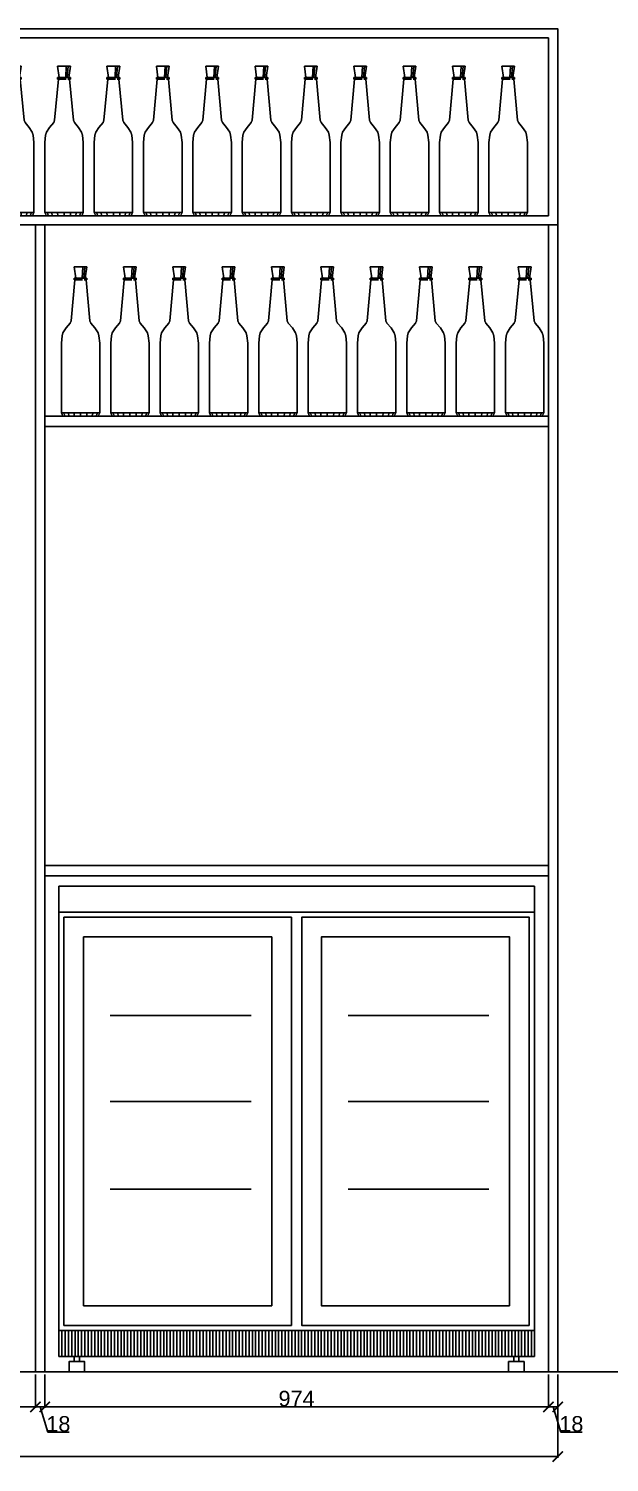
# Model space of a CAD drawing. Header units: millimetres. Extents: x 20829 to 29437, y 2955 to 9873.
# Drawn here: x 26550 to 27673, y 2955 to 5730 of the extents above; entities that cross this region are included whole.
import ezdxf

# ---------------------------------------------------------------- set-up
doc = ezdxf.new("R2010")
doc.units = ezdxf.units.MM
doc.layers.add('Auto-SilikCizgiler', color=251, linetype='Continuous', lineweight=9)
doc.styles.get("Standard").update_dxf_attribs({"font": 'arial.ttf'})
doc.dimstyles.new('ölçü 1_50', dxfattribs={"dimtxt": 30, "dimasz": 20, "dimexe": 2, "dimexo": 5, "dimtad": 1, "dimdec": 0, "dimtxsty": 'Standard', "dimblk": 'ARCHTICK', "dimcen": 2.5, "dimclrd": 256, "dimclre": 256, "dimclrt": 256, "dimadec": 0, "dimazin": 0, "dimtfac": 1, "dimtdec": 0, "dimtmove": 0, "dimatfit": 3, "dimldrblk": 'ARCHTICK', "dimfxl": 1, "dimlwd": -1, "dimlwe": -1, "dimarcsym": 0})

# ---------------------------------------------------------------- blocks, each defined once
blk = doc.blocks.new('A$C384503B4')
h = blk.add_hatch()
h.set_pattern_fill('ANSI31', color=256, scale=2, angle=45)
h.set_pattern_definition([(90, (-22816.8225, -2002.827), (-6.35, 0), [])])
h.paths.add_polyline_path([(920, 80), (0, 80), (0, 30), (920, 30)])
for p, q in [((920, 940), (0, 940)), ((0, 940), (0, 30)), ((920, 30), (920, 940)), ((0, 890), (920, 890)), ((88.1, 689.6), (360.5, 689.6)), ((548.1, 689.6), (820.5, 689.6)), ((88.1, 523.5), (360.5, 523.5)), ((548.1, 523.5), (820.5, 523.5)), ((88.1, 353.8), (360.5, 353.8)), ((548.1, 353.8), (820.5, 353.8)), ((0, 80), (920, 80)), ((0, 30), (920, 30))]:
    blk.add_line(p, q)
for points in [[(10, 90), (450, 90), (450, 880), (10, 880)], [(910, 90), (470, 90), (470, 880), (910, 880)], [(48, 128), (412, 128), (412, 842), (48, 842)], [(872, 128), (508, 128), (508, 842), (872, 842)], [(30, 20), (40, 20), (40, 30), (30, 30)], [(890, 20), (880, 20), (880, 30), (890, 30)], [(20, 0), (50, 0), (50, 20), (20, 20)], [(900, 0), (870, 0), (870, 20), (900, 20)]]:
    blk.add_lwpolyline(points, close=True)
blk = doc.blocks.new('sisw')
at = {"layer": 'Auto-SilikCizgiler'}
for points in [[(19158.05, 139884.55, -0.22), (19158.36, 139882.35, -0.16), (19158.36, 139882.35, 0.16), (19158.05, 139884.55, 0.22)], [(19159.29, 139884.55), (19158.2, 139884.55, -0.63), (19158.05, 139884.55, -0.22), (19159.29, 139884.55)], [(19159.29, 139884.55), (19158.05, 139884.55, -0.22), (19158.05, 139884.55, 0.22), (19159.29, 139884.55)], [(19159.29, 139884.55), (19158.05, 139884.55, 0.22), (19158.2, 139884.55, 0.63), (19159.29, 139884.55)], [(19159.29, 139884.55), (19158.48, 139884.55, -0.96), (19158.2, 139884.55, -0.63), (19159.29, 139884.55)], [(19159.29, 139884.55), (19158.2, 139884.55, 0.63), (19158.48, 139884.55, 0.96), (19159.29, 139884.55)], [(19159.29, 139884.55), (19158.86, 139884.55, -1.18), (19158.48, 139884.55, -0.96), (19159.29, 139884.55)], [(19159.29, 139884.55), (19158.48, 139884.55, 0.96), (19158.86, 139884.55, 1.18), (19159.29, 139884.55)], [(19159.29, 139884.55), (19159.29, 139884.55, -1.26), (19158.86, 139884.55, -1.18), (19159.29, 139884.55)], [(19159.29, 139884.55), (19158.86, 139884.55, 1.18), (19159.29, 139884.55, 1.26), (19159.29, 139884.55)], [(19159.29, 139884.55), (19159.29, 139884.55, 1.26), (19159.72, 139884.55, 1.18), (19159.29, 139884.55)], [(19159.29, 139884.55), (19159.72, 139884.55, 1.18), (19160.1, 139884.55, 0.96), (19159.29, 139884.55)], [(19159.29, 139884.55), (19160.1, 139884.55, 0.96), (19160.38, 139884.55, 0.63), (19159.29, 139884.55)], [(19159.29, 139884.55), (19160.38, 139884.55, 0.63), (19160.53, 139884.55, 0.22), (19159.29, 139884.55)], [(19159.29, 139884.55), (19160.53, 139884.55, 0.22), (19160.53, 139884.55, -0.22), (19159.29, 139884.55)], [(19159.29, 139884.55), (19160.53, 139884.55, -0.22), (19160.38, 139884.55, -0.63), (19159.29, 139884.55)], [(19159.29, 139884.55), (19160.38, 139884.55, -0.63), (19160.1, 139884.55, -0.96), (19159.29, 139884.55)], [(19159.29, 139884.55), (19160.1, 139884.55, -0.96), (19159.72, 139884.55, -1.18), (19159.29, 139884.55)], [(19159.29, 139884.55), (19159.72, 139884.55, -1.18), (19159.29, 139884.55, -1.26), (19159.29, 139884.55)], [(19159.72, 139884.55, 1.18), (19159.61, 139882.35, 0.89), (19159.9, 139882.35, 0.72), (19160.1, 139884.55, 0.96)], [(19160.1, 139884.55, -0.96), (19159.9, 139882.35, -0.72), (19159.61, 139882.35, -0.89), (19159.72, 139884.55, -1.18)], [(19160.53, 139884.55, 0.22), (19160.22, 139882.35, 0.16), (19160.22, 139882.35, -0.16), (19160.53, 139884.55, -0.22)], [(19158.21, 139882.04, 0.19), (19157.47, 139874.11, 0.32), (19157.47, 139874.11, -0.32), (19158.21, 139882.04, -0.19)], [(19158.78, 139882.35, 0.3), (19158.2, 139882.35, 0.63), (19158.05, 139882.35, 0.22), (19158.71, 139882.35, 0.1)], [(19158.71, 139882.35, 0.1), (19158.05, 139882.35, 0.22), (19158.05, 139882.35, -0.22), (19158.71, 139882.35, -0.1)], [(19158.05, 139882.35, 0.22), (19158.05, 139882.04, 0.22), (19158.05, 139882.04, -0.22), (19158.05, 139882.35, -0.22)], [(19158.71, 139882.35, -0.1), (19158.05, 139882.35, -0.22), (19158.2, 139882.35, -0.63), (19158.78, 139882.35, -0.3)], [(19158.2, 139882.04, 0.63), (19158.34, 139882.04, 0.55), (19158.21, 139882.04, 0.19), (19158.05, 139882.04, 0.22)], [(19158.05, 139882.04, 0.22), (19158.21, 139882.04, 0.19), (19158.21, 139882.04, -0.19), (19158.05, 139882.04, -0.22)], [(19158.05, 139882.04, -0.22), (19158.21, 139882.04, -0.19), (19158.34, 139882.04, -0.55), (19158.2, 139882.04, -0.63)], [(19158.91, 139882.35, 0.46), (19158.48, 139882.35, 0.96), (19158.2, 139882.35, 0.63), (19158.78, 139882.35, 0.3)], [(19158.78, 139882.35, -0.3), (19158.2, 139882.35, -0.63), (19158.48, 139882.35, -0.96), (19158.91, 139882.35, -0.46)], [(19158.48, 139882.04, 0.96), (19158.58, 139882.04, 0.84), (19158.34, 139882.04, 0.55), (19158.2, 139882.04, 0.63)], [(19158.2, 139882.04, -0.63), (19158.34, 139882.04, -0.55), (19159.67, 139882.04, -1.03), (19158.48, 139882.04, -0.96)], [(19158.36, 139882.35, 0.16), (19158.73, 139882.35, 0.1), (19158.8, 139882.35, 0.28), (19158.47, 139882.35, 0.47)], [(19158.36, 139882.35, -0.16), (19158.73, 139882.35, -0.1), (19158.73, 139882.35, 0.1), (19158.36, 139882.35, 0.16)], [(19158.47, 139882.35, -0.47), (19158.8, 139882.35, -0.28), (19158.73, 139882.35, -0.1), (19158.36, 139882.35, -0.16)], [(19158.47, 139882.35, 0.47), (19158.8, 139882.35, 0.28), (19158.93, 139882.35, 0.43), (19158.69, 139882.35, 0.72)], [(19158.69, 139882.35, -0.72), (19158.93, 139882.35, -0.43), (19158.8, 139882.35, -0.28), (19158.47, 139882.35, -0.47)], [(19159.09, 139882.35, 0.56), (19158.86, 139882.35, 1.18), (19158.48, 139882.35, 0.96), (19158.91, 139882.35, 0.46)], [(19158.91, 139882.35, -0.46), (19158.48, 139882.35, -0.96), (19158.86, 139882.35, -1.18), (19159.09, 139882.35, -0.56)], [(19158.69, 139882.35, 0.72), (19158.93, 139882.35, 0.43), (19159.1, 139882.35, 0.53), (19158.97, 139882.35, 0.89)], [(19158.97, 139882.35, -0.89), (19159.1, 139882.35, -0.53), (19158.93, 139882.35, -0.43), (19158.69, 139882.35, -0.72)], [(19159.29, 139882.35, 0.6), (19159.29, 139882.35, 1.26), (19158.86, 139882.35, 1.18), (19159.09, 139882.35, 0.56)], [(19159.09, 139882.35, -0.56), (19158.86, 139882.35, -1.18), (19159.29, 139882.35, -1.26), (19159.29, 139882.35, -0.6)], [(19159.29, 139882.35, -0.94), (19159.29, 139882.35, -0.57), (19159.1, 139882.35, -0.53), (19158.97, 139882.35, -0.89)], [(19158.97, 139882.35, 0.89), (19159.1, 139882.35, 0.53), (19159.29, 139882.35, 0.57), (19159.29, 139882.35, 0.94)], [(19159.61, 139882.35, -0.89), (19159.48, 139882.35, -0.53), (19159.29, 139882.35, -0.57), (19159.29, 139882.35, -0.94)], [(19159.29, 139882.35, 0.94), (19159.29, 139882.35, 0.57), (19159.48, 139882.35, 0.53), (19159.61, 139882.35, 0.89)], [(19159.29, 139882.35, -0.6), (19159.29, 139882.35, -1.26), (19159.72, 139882.35, -1.18), (19159.49, 139882.35, -0.56)], [(19159.49, 139882.35, 0.56), (19159.72, 139882.35, 1.18), (19159.29, 139882.35, 1.26), (19159.29, 139882.35, 0.6)], [(19159.9, 139882.35, -0.72), (19159.65, 139882.35, -0.43), (19159.48, 139882.35, -0.53), (19159.61, 139882.35, -0.89)], [(19159.61, 139882.35, 0.89), (19159.48, 139882.35, 0.53), (19159.65, 139882.35, 0.43), (19159.9, 139882.35, 0.72)], [(19159.49, 139882.35, -0.56), (19159.72, 139882.35, -1.18), (19160.1, 139882.35, -0.96), (19159.67, 139882.35, -0.46)], [(19159.67, 139882.35, 0.46), (19160.1, 139882.35, 0.96), (19159.72, 139882.35, 1.18), (19159.49, 139882.35, 0.56)], [(19160.11, 139882.35, -0.47), (19159.78, 139882.35, -0.28), (19159.65, 139882.35, -0.43), (19159.9, 139882.35, -0.72)], [(19159.9, 139882.35, 0.72), (19159.65, 139882.35, 0.43), (19159.78, 139882.35, 0.28), (19160.11, 139882.35, 0.47)], [(19159.67, 139882.35, -0.46), (19160.1, 139882.35, -0.96), (19160.38, 139882.35, -0.63), (19159.81, 139882.35, -0.3)], [(19159.81, 139882.35, 0.3), (19160.38, 139882.35, 0.63), (19160.1, 139882.35, 0.96), (19159.67, 139882.35, 0.46)], [(19160.22, 139882.35, -0.16), (19159.85, 139882.35, -0.1), (19159.78, 139882.35, -0.28), (19160.11, 139882.35, -0.47)], [(19160.11, 139882.35, 0.47), (19159.78, 139882.35, 0.28), (19159.85, 139882.35, 0.1), (19160.22, 139882.35, 0.16)], [(19159.81, 139882.35, -0.3), (19160.38, 139882.35, -0.63), (19160.53, 139882.35, -0.22), (19159.88, 139882.35, -0.1)], [(19159.88, 139882.35, 0.1), (19160.53, 139882.35, 0.22), (19160.38, 139882.35, 0.63), (19159.81, 139882.35, 0.3)], [(19160.22, 139882.35, 0.16), (19159.85, 139882.35, 0.1), (19159.85, 139882.35, -0.1), (19160.22, 139882.35, -0.16)], [(19159.88, 139882.35, -0.1), (19160.53, 139882.35, -0.22), (19160.53, 139882.35, 0.22), (19159.88, 139882.35, 0.1)], [(19160.1, 139882.04, -0.96), (19160, 139882.04, -0.84), (19160.24, 139882.04, -0.55), (19160.38, 139882.04, -0.63)], [(19160.38, 139882.04, 0.63), (19160.24, 139882.04, 0.55), (19160, 139882.04, 0.84), (19160.1, 139882.04, 0.96)], [(19160.38, 139882.04, -0.63), (19160.24, 139882.04, -0.55), (19160.37, 139882.04, -0.19), (19160.53, 139882.04, -0.22)], [(19160.53, 139882.04, 0.22), (19160.37, 139882.04, 0.19), (19160.24, 139882.04, 0.55), (19160.38, 139882.04, 0.63)], [(19160.37, 139882.04, -0.19), (19161.11, 139874.11, -0.32), (19161.11, 139874.11, 0.32), (19160.37, 139882.04, 0.19)], [(19160.53, 139882.04, -0.22), (19160.37, 139882.04, -0.19), (19160.37, 139882.04, 0.19), (19160.53, 139882.04, 0.22)], [(19160.53, 139882.35, -0.22), (19160.53, 139882.04, -0.22), (19160.53, 139882.04, 0.22), (19160.53, 139882.35, 0.22)], [(19156.5, 139872.71, 0.49), (19155.89, 139871.78, 0.6), (19155.89, 139871.78, -0.6), (19156.5, 139872.71, -0.49)], [(19157.28, 139873.64, 0.35), (19156.5, 139872.71, 0.49), (19156.5, 139872.71, -0.49), (19157.28, 139873.64, -0.35)], [(19157.47, 139874.11, 0.32), (19157.28, 139873.64, 0.35), (19157.28, 139873.64, -0.35), (19157.47, 139874.11, -0.32)], [(19161.11, 139874.11, -0.32), (19161.3, 139873.64, -0.35), (19161.3, 139873.64, 0.35), (19161.11, 139874.11, 0.32)], [(19161.3, 139873.64, -0.35), (19162.09, 139872.71, -0.49), (19162.09, 139872.71, 0.49), (19161.3, 139873.64, 0.35)], [(19162.09, 139872.71, -0.49), (19162.69, 139871.78, -0.6), (19162.69, 139871.78, 0.6), (19162.09, 139872.71, 0.49)], [(19155.72, 139871.19, 0.63), (19155.58, 139869.78, 0.65), (19155.58, 139869.78, -0.65), (19155.72, 139871.19, -0.63)], [(19155.58, 139869.78, 0.65), (19155.58, 139856.26, 0.65), (19155.58, 139856.26, -0.65), (19155.58, 139869.78, -0.65)], [(19155.89, 139871.78, 0.6), (19155.72, 139871.19, 0.63), (19155.72, 139871.19, -0.63), (19155.89, 139871.78, -0.6)], [(19162.69, 139871.78, -0.6), (19162.86, 139871.19, -0.63), (19162.86, 139871.19, 0.63), (19162.69, 139871.78, 0.6)], [(19162.86, 139871.19, -0.63), (19163.01, 139869.78, -0.65), (19163.01, 139869.78, 0.65), (19162.86, 139871.19, 0.63)], [(19163.01, 139869.78, -0.65), (19163.01, 139856.26, -0.65), (19163.01, 139856.26, 0.65), (19163.01, 139869.78, 0.65)], [(19156.02, 139856.26, 1.89), (19156.3, 139855.63, 1.73), (19155.89, 139855.63, 0.6), (19155.58, 139856.26, 0.65)], [(19155.58, 139856.26, 0.65), (19155.89, 139855.63, 0.6), (19155.89, 139855.63, -0.6), (19155.58, 139856.26, -0.65)], [(19155.58, 139856.26, -0.65), (19155.89, 139855.63, -0.6), (19156.3, 139855.63, -1.73), (19156.02, 139856.26, -1.89)], [(19156.87, 139856.26, 2.89), (19157.07, 139855.63, 2.65), (19156.3, 139855.63, 1.73), (19156.02, 139856.26, 1.89)], [(19156.02, 139856.26, -1.89), (19156.3, 139855.63, -1.73), (19157.07, 139855.63, -2.65), (19156.87, 139856.26, -2.89)], [(19156.87, 139856.26, -2.89), (19157.07, 139855.63, -2.65), (19158.11, 139855.63, -3.25), (19158, 139856.26, -3.54)], [(19158, 139856.26, 3.54), (19158.11, 139855.63, 3.25), (19157.07, 139855.63, 2.65), (19156.87, 139856.26, 2.89)], [(19158, 139856.26, -3.54), (19158.11, 139855.63, -3.25), (19159.29, 139855.63, -3.46), (19159.29, 139856.26, -3.77)], [(19159.29, 139856.26, 3.77), (19159.29, 139855.63, 3.46), (19158.11, 139855.63, 3.25), (19158, 139856.26, 3.54)], [(19159.29, 139856.26, -3.77), (19159.29, 139855.63, -3.46), (19160.47, 139855.63, -3.25), (19160.58, 139856.26, -3.54)], [(19160.58, 139856.26, 3.54), (19160.47, 139855.63, 3.25), (19159.29, 139855.63, 3.46), (19159.29, 139856.26, 3.77)], [(19160.58, 139856.26, -3.54), (19160.47, 139855.63, -3.25), (19161.51, 139855.63, -2.65), (19161.72, 139856.26, -2.89)], [(19161.72, 139856.26, 2.89), (19161.51, 139855.63, 2.65), (19160.47, 139855.63, 3.25), (19160.58, 139856.26, 3.54)], [(19161.72, 139856.26, -2.89), (19161.51, 139855.63, -2.65), (19162.29, 139855.63, -1.73), (19162.56, 139856.26, -1.89)], [(19162.56, 139856.26, 1.89), (19162.29, 139855.63, 1.73), (19161.51, 139855.63, 2.65), (19161.72, 139856.26, 2.89)], [(19162.56, 139856.26, -1.89), (19162.29, 139855.63, -1.73), (19162.7, 139855.63, -0.6), (19163.01, 139856.26, -0.65)], [(19163.01, 139856.26, 0.65), (19162.7, 139855.63, 0.6), (19162.29, 139855.63, 1.73), (19162.56, 139856.26, 1.89)], [(19163.01, 139856.26, -0.65), (19162.7, 139855.63, -0.6), (19162.7, 139855.63, 0.6), (19163.01, 139856.26, 0.65)], [(19156.3, 139855.63, 1.73), (19157.11, 139855.63, 1.26), (19156.82, 139855.63, 0.44), (19155.89, 139855.63, 0.6)], [(19155.89, 139855.63, 0.6), (19156.82, 139855.63, 0.44), (19156.82, 139855.63, -0.44), (19155.89, 139855.63, -0.6)], [(19155.89, 139855.63, -0.6), (19156.82, 139855.63, -0.44), (19157.11, 139855.63, -1.26), (19156.3, 139855.63, -1.73)], [(19157.07, 139855.63, 2.65), (19157.68, 139855.63, 1.93), (19157.11, 139855.63, 1.26), (19156.3, 139855.63, 1.73)], [(19156.3, 139855.63, -1.73), (19157.11, 139855.63, -1.26), (19157.68, 139855.63, -1.93), (19157.07, 139855.63, -2.65)], [(19158.11, 139855.63, 3.25), (19158.43, 139855.63, 2.36), (19157.68, 139855.63, 1.93), (19157.07, 139855.63, 2.65)], [(19157.07, 139855.63, -2.65), (19157.68, 139855.63, -1.93), (19158.43, 139855.63, -2.36), (19158.11, 139855.63, -3.25)], [(19158.11, 139855.63, -3.25), (19158.43, 139855.63, -2.36), (19159.29, 139855.63, -2.51), (19159.29, 139855.63, -3.46)], [(19159.29, 139855.63, 3.46), (19159.29, 139855.63, 2.51), (19158.43, 139855.63, 2.36), (19158.11, 139855.63, 3.25)], [(19159.29, 139855.63, -3.46), (19159.29, 139855.63, -2.51), (19160.15, 139855.63, -2.36), (19160.47, 139855.63, -3.25)], [(19160.47, 139855.63, 3.25), (19160.15, 139855.63, 2.36), (19159.29, 139855.63, 2.51), (19159.29, 139855.63, 3.46)], [(19160.47, 139855.63, -3.25), (19160.15, 139855.63, -2.36), (19160.91, 139855.63, -1.93), (19161.51, 139855.63, -2.65)], [(19161.51, 139855.63, 2.65), (19160.91, 139855.63, 1.93), (19160.15, 139855.63, 2.36), (19160.47, 139855.63, 3.25)], [(19161.51, 139855.63, -2.65), (19160.91, 139855.63, -1.93), (19161.47, 139855.63, -1.26), (19162.29, 139855.63, -1.73)], [(19162.29, 139855.63, 1.73), (19161.47, 139855.63, 1.26), (19160.91, 139855.63, 1.93), (19161.51, 139855.63, 2.65)], [(19162.29, 139855.63, -1.73), (19161.47, 139855.63, -1.26), (19161.77, 139855.63, -0.44), (19162.7, 139855.63, -0.6)], [(19162.7, 139855.63, 0.6), (19161.77, 139855.63, 0.44), (19161.47, 139855.63, 1.26), (19162.29, 139855.63, 1.73)], [(19162.7, 139855.63, -0.6), (19161.77, 139855.63, -0.44), (19161.77, 139855.63, 0.44), (19162.7, 139855.63, 0.6)]]:
    blk.add_3dface(points, dxfattribs=at)
blk = doc.blocks.new('_ArchTick')
at = {"color": 0, "linetype": 'ByBlock', "const_width": 0.15}
blk.add_lwpolyline([(-0.5, -0.5), (0.5, 0.5)], dxfattribs=at)
blk = doc.blocks.new('*D14')
at = {"transparency": 16777216}
for p, q in [((24582.9, 3125.4), (24582.9, 3060.7)), ((26562.9, 3125.4), (26562.9, 3060.7)), ((24582.9, 3062.7), (26562.9, 3062.7))]:
    blk.add_line(p, q, dxfattribs=at)
at = {"layer": 'Defpoints', "color": 0, "transparency": 16777216}
for p in [(24582.9, 3130.4), (26562.9, 3130.4), (26562.9, 3062.7)]:
    blk.add_point(p, dxfattribs=at)
at = {"transparency": 16777216, "xscale": 20, "yscale": 20, "zscale": 20, "rotation": 180}
blk.add_blockref('_ArchTick', (24582.9, 3062.7), dxfattribs=at)
at = {"transparency": 16777216, "xscale": 20, "yscale": 20, "zscale": 20}
blk.add_blockref('_ArchTick', (26562.9, 3062.7), dxfattribs=at)
at = {"transparency": 16777216, "insert": (25572.9, 3078.6), "char_height": 30, "attachment_point": 5}
blk.add_mtext('1980', dxfattribs=at)
blk = doc.blocks.new('*D15')
at = {"transparency": 16777216}
for p, q in [((26562.9, 3125.4), (26562.9, 3060.7)), ((26580.9, 3125.4), (26580.9, 3060.7)), ((26562.9, 3062.7), (26580.9, 3062.7)), ((26571.9, 3062.7), (26586.6, 3013.8)), ((26586.6, 3013.8), (26628.1, 3013.8))]:
    blk.add_line(p, q, dxfattribs=at)
at = {"layer": 'Defpoints', "color": 0, "transparency": 16777216}
for p in [(26562.9, 3130.4), (26580.9, 3130.4), (26580.9, 3062.7)]:
    blk.add_point(p, dxfattribs=at)
at = {"transparency": 16777216, "xscale": 20, "yscale": 20, "zscale": 20, "rotation": 180}
blk.add_blockref('_ArchTick', (26562.9, 3062.7), dxfattribs=at)
at = {"transparency": 16777216, "xscale": 20, "yscale": 20, "zscale": 20}
blk.add_blockref('_ArchTick', (26580.9, 3062.7), dxfattribs=at)
at = {"transparency": 16777216, "insert": (26607.3, 3029.7), "char_height": 30, "attachment_point": 5}
blk.add_mtext('18', dxfattribs=at)
blk = doc.blocks.new('*D16')
at = {"transparency": 16777216}
for p, q in [((26580.9, 3125.4), (26580.9, 3060.7)), ((27554.9, 3125.4), (27554.9, 3060.7)), ((26580.9, 3062.7), (27554.9, 3062.7))]:
    blk.add_line(p, q, dxfattribs=at)
at = {"layer": 'Defpoints', "color": 0, "transparency": 16777216}
for p in [(26580.9, 3130.4), (27554.9, 3130.4), (27554.9, 3062.7)]:
    blk.add_point(p, dxfattribs=at)
at = {"transparency": 16777216, "xscale": 20, "yscale": 20, "zscale": 20, "rotation": 180}
blk.add_blockref('_ArchTick', (26580.9, 3062.7), dxfattribs=at)
at = {"transparency": 16777216, "xscale": 20, "yscale": 20, "zscale": 20}
blk.add_blockref('_ArchTick', (27554.9, 3062.7), dxfattribs=at)
at = {"transparency": 16777216, "insert": (27067.9, 3078.6), "char_height": 30, "attachment_point": 5}
blk.add_mtext('974', dxfattribs=at)
blk = doc.blocks.new('*D17')
at = {"transparency": 16777216}
for p, q in [((27554.9, 3125.4), (27554.9, 3060.7)), ((27572.9, 3125.4), (27572.9, 3060.7)), ((27554.9, 3062.7), (27572.9, 3062.7)), ((27563.9, 3062.7), (27578.6, 3013.8)), ((27578.6, 3013.8), (27620.1, 3013.8))]:
    blk.add_line(p, q, dxfattribs=at)
at = {"layer": 'Defpoints', "color": 0, "transparency": 16777216}
for p in [(27554.9, 3130.4), (27572.9, 3130.4), (27572.9, 3062.7)]:
    blk.add_point(p, dxfattribs=at)
at = {"transparency": 16777216, "xscale": 20, "yscale": 20, "zscale": 20, "rotation": 180}
blk.add_blockref('_ArchTick', (27554.9, 3062.7), dxfattribs=at)
at = {"transparency": 16777216, "xscale": 20, "yscale": 20, "zscale": 20}
blk.add_blockref('_ArchTick', (27572.9, 3062.7), dxfattribs=at)
at = {"transparency": 16777216, "insert": (27599.3, 3029.7), "char_height": 30, "attachment_point": 5}
blk.add_mtext('18', dxfattribs=at)
blk = doc.blocks.new('*D18')
at = {"transparency": 16777216}
for p, q in [((23572.9, 3125.4), (23572.9, 2964.4)), ((27572.9, 3125.4), (27572.9, 2964.4)), ((27572.9, 2966.4), (23572.9, 2966.4))]:
    blk.add_line(p, q, dxfattribs=at)
at = {"layer": 'Defpoints', "color": 0, "transparency": 16777216}
for p in [(23572.9, 3130.4), (27572.9, 3130.4), (23572.9, 2966.4)]:
    blk.add_point(p, dxfattribs=at)
at = {"transparency": 16777216, "xscale": 20, "yscale": 20, "zscale": 20, "rotation": 180}
blk.add_blockref('_ArchTick', (23572.9, 2966.4), dxfattribs=at)
at = {"transparency": 16777216, "xscale": 20, "yscale": 20, "zscale": 20}
blk.add_blockref('_ArchTick', (27572.9, 2966.4), dxfattribs=at)
at = {"transparency": 16777216, "insert": (25572.9, 2982.4), "char_height": 30, "attachment_point": 5}
blk.add_mtext('4000', dxfattribs=at)

msp = doc.modelspace()

# ---------------------------------------------------------------- linework, layer by layer
msp.add_line((20829.3, 3130.4), (29436.6, 3130.4))
for points in [[(23572.9, 5350.4), (27572.9, 5350.4), (27572.9, 5730.4), (23572.9, 5730.4)], [(23590.9, 5368.4), (27554.9, 5368.4), (27554.9, 5712.4), (23590.9, 5712.4)], [(26562.9, 5350.4), (26580.9, 5350.4), (26580.9, 3130.4), (26562.9, 3130.4)], [(27572.9, 5350.4), (27554.9, 5350.4), (27554.9, 3130.4), (27572.9, 3130.4)], [(27554.9, 4980.4), (26580.9, 4980.4), (26580.9, 4960.4), (27554.9, 4960.4)], [(27554.9, 4110.4), (26580.9, 4110.4), (26580.9, 4090.4), (27554.9, 4090.4)]]:
    msp.add_lwpolyline(points, close=True)

# ---------------------------------------------------------------- block references
at = {"xscale": -1}
msp.add_blockref('A$C384503B4', (27527.9, 3130.4), dxfattribs=at)
at = {"layer": 'Auto-SilikCizgiler', "xscale": 10, "yscale": 10, "zscale": 10}
for p in [(-165070, -1393187.9, -6), (-164974.6, -1393187.9, -6), (-164879.2, -1393187.9, -6), (-164783.7, -1393187.9, -6), (-164688.3, -1393187.9, -6), (-164592.9, -1393187.9, -6), (-164497.5, -1393187.9, -6), (-164402, -1393187.9, -6), (-164306.6, -1393187.9, -6), (-164211.2, -1393187.9, -6), (-164115.8, -1393187.9, -6), (-164942.8, -1393575.9, -6), (-164847.4, -1393575.9, -6), (-164752, -1393575.9, -6), (-164656.6, -1393575.9, -6), (-164561.1, -1393575.9, -6), (-164465.7, -1393575.9, -6), (-164370.3, -1393575.9, -6), (-164274.9, -1393575.9, -6), (-164179.4, -1393575.9, -6), (-164084, -1393575.9, -6)]:
    msp.add_blockref('sisw', p, dxfattribs=at)

# ---------------------------------------------------------------- dimensions: what is measured, and where the dimension line sits
dim = msp.add_linear_dim(base=(23572.9, 2966.4), p1=(27572.9, 3130.4), p2=(23572.9, 3130.4), dimstyle='ölçü 1_50')
dim.commit()
dim.dimension.update_dxf_attribs({"geometry": '*D18', "text_midpoint": (25572.9, 2982.4)})
for base, p1, p2, picture, middle in [((26562.9, 3062.7), (24582.9, 3130.4), (26562.9, 3130.4), '*D14', (25572.9, 3078.6)), ((26580.9, 3062.7), (26562.9, 3130.4), (26580.9, 3130.4), '*D15', (26587.2, 3029.7)), ((27554.9, 3062.7), (26580.9, 3130.4), (27554.9, 3130.4), '*D16', (27067.9, 3078.6)), ((27572.9, 3062.7), (27554.9, 3130.4), (27572.9, 3130.4), '*D17', (27579.2, 3029.7))]:
    dim = msp.add_linear_dim(base=base, p1=p1, p2=p2, dimstyle='ölçü 1_50', override={"dimtmove": 1})
    dim.commit()
    dim.dimension.update_dxf_attribs({"geometry": picture, "text_midpoint": middle})

doc.saveas('drawing.dxf')
